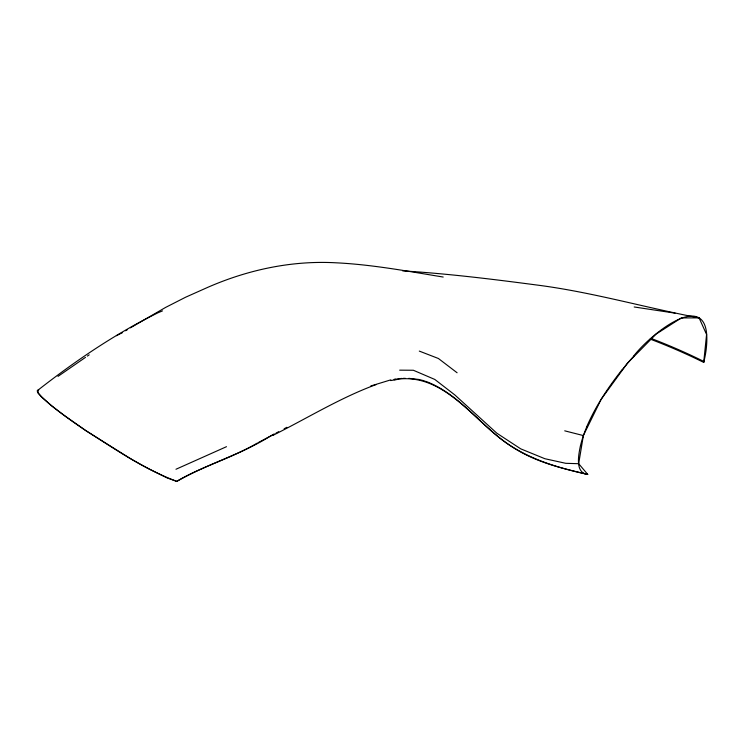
<?xml version="1.0" encoding="UTF-8"?>
<svg xmlns="http://www.w3.org/2000/svg" width="744" height="744" viewBox="0 0 744 744"><rect width="100%" height="100%" fill="white"/><g stroke="black" fill="none" stroke-linecap="round" stroke-linejoin="round"><path stroke-width="1.12" d="M650.172 339.106A615.028 483.981 -10.6 0 1 703.703 362.402L706.577 334.474L699.09 317.874C644.648 307.495 591.229 291.899 536.136 284.933C491.775 279.093 447.321 273.606 402.644 270.872M580.441 445.656C578.674 454.538 574.601 472.942 587.732 474.421L578.683 463.707L583.361 435.566L601.133 399.351L627.508 363.1L656.031 334.158L681.318 317.921L699.09 317.874M586.653 426.926C595.488 406.382 607.988 387.633 621.77 370.103M633.786 355.902C651.893 332.615 714.082 282.711 706.158 349.643A85.848 39.59 -59.3 0 1 703.703 362.402M58.004 376.38L85.504 357.353M87.336 356.097L89.178 354.842M269.839 436.449C240.442 454.779 206.59 464.126 176.821 481.424L167.168 477.955L148.819 468.822A74.158 8.956 30.5 0 1 141.5 464.861A73.21 8.844 30.5 0 1 129.94 458.313L87.057 431.436A132.348 15.977 30.5 0 1 76.511 424.247A127.819 15.438 30.5 0 1 64.077 415.375L51.587 405.787L41.525 396.98L37.619 392.293L37.219 390.702L38.158 390.005C75.739 360.654 115.357 333.712 158.221 312.666L162.499 310.89M125.587 330.773L127.522 329.601M130.423 327.834L165.587 307.43L185.554 297.247L207.809 287.324C248.012 269.747 291.927 260.353 335.888 262.799C372 264.52 407.582 271.244 443.201 277.038M284.134 428.777L286.868 427.298M276.024 433.138L278.721 431.687M270.723 435.984L274.257 434.087M258.177 442.643L274.062 434.161M272.685 435.482C307.142 418.333 340.101 397.789 376.352 384.499M257.173 443.154C231.514 458.332 202.349 466.228 176.737 481.312C143.927 469.185 114.827 448.958 85.43 430.348C69.192 418.639 51.866 407.945 38.167 393.167L38.084 390.014L38.744 389.968M116.417 335.693L122.565 332.587M226.492 446.688L175.965 469.259M370.791 385.969L390.795 379.858M390.656 380.584L397.826 379.375M394.106 379.319L396.068 378.994M398.012 378.798L401.899 378.417M394.274 379.71C440.011 371.488 469.557 414.603 501.456 439.295C526.538 458.62 557.247 467.716 587.732 474.421C566.77 469.483 545.538 464.526 526.157 454.854A159.216 125.299 -10.6 0 1 510.765 446.009C480.81 426.479 459.829 393.957 425.484 381.235M403.053 378.389L405.35 378.333M399.668 370.159L413.366 370.261L434.803 379.449L454.789 394.906L496.853 433.213L520.726 448.855L544.85 458.713L565.775 463.317L578.683 463.707M408.782 378.343L418.9 379.468L424.406 380.854M675.05 313.15L634.195 306.974M564.724 430.832L583.361 435.566M419.3 351.094L438.411 358.496L457.095 372.763M580.506 445.619A73.089 30.346 -57.5 0 1 586.718 426.907M621.845 370.252A148.977 64.737 -57.5 0 1 633.832 356.069M651.251 338.483A619.064 488.334 -10.8 0 1 704.308 361.686"/></g></svg>
